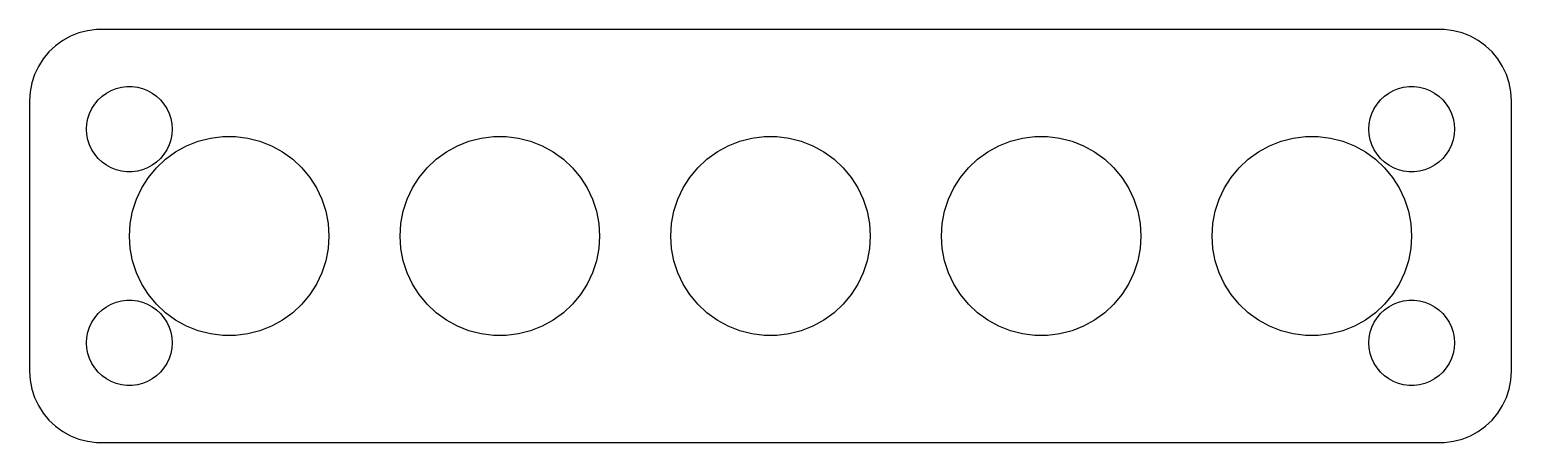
# Model space of a CAD drawing. Header units: metres. Extents: x -52 to 52, y -14 to 14.
import ezdxf

# ---------------------------------------------------------------- set-up
doc = ezdxf.new("R2010")
doc.units = ezdxf.units.M

msp = doc.modelspace()

# ---------------------------------------------------------------- linework, layer by layer
for p, q in [((-49.6791, 13.7216), (-50.1871, 13.3526)), ((-49.1289, 14.0241), (-49.6791, 13.7216)), ((-48.5451, 14.2553), (-49.1289, 14.0241)), ((-47.9369, 14.4114), (-48.5451, 14.2553)), ((-47.3139, 14.4901), (-47.9369, 14.4114)), ((47.3139, 14.4901), (-47.3139, 14.4901)), ((47.9369, 14.4114), (47.3139, 14.4901)), ((48.5451, 14.2553), (47.9369, 14.4114)), ((49.1289, 14.0241), (48.5451, 14.2553)), ((49.6791, 13.7216), (49.1289, 14.0241)), ((50.1871, 13.3526), (49.6791, 13.7216)), ((-50.6448, 12.9227), (-51.0451, 12.4389)), ((-50.1871, 13.3526), (-50.6448, 12.9227)), ((50.6448, 12.9227), (50.1871, 13.3526)), ((51.0451, 12.4389), (50.6448, 12.9227)), ((-51.3815, 11.9088), (-51.6489, 11.3406)), ((-51.0451, 12.4389), (-51.3815, 11.9088)), ((51.3815, 11.9088), (51.0451, 12.4389)), ((51.6489, 11.3406), (51.3815, 11.9088)), ((-51.8429, 10.7434), (-51.9606, 10.1267)), ((-51.6489, 11.3406), (-51.8429, 10.7434)), ((-45.927, 10.3532), (-45.5621, 10.4469)), ((-45.5621, 10.4469), (-45.1884, 10.4941)), ((-45.1884, 10.4941), (-44.8116, 10.4941)), ((-44.8116, 10.4941), (-44.4379, 10.4469)), ((-44.4379, 10.4469), (-44.0729, 10.3532)), ((44.0729, 10.3532), (44.4379, 10.4469)), ((44.4379, 10.4469), (44.8116, 10.4941)), ((44.8116, 10.4941), (45.1884, 10.4941)), ((45.1884, 10.4941), (45.5621, 10.4469)), ((45.5621, 10.4469), (45.927, 10.3532)), ((51.8429, 10.7434), (51.6489, 11.3406)), ((51.9606, 10.1267), (51.8429, 10.7434)), ((-51.9606, 10.1267), (-52, 9.5)), ((-52, 9.5), (-52, -9.5)), ((-47.427, 9.26335), (-47.1869, 9.55363)), ((-47.1869, 9.55363), (-46.9123, 9.81154)), ((-46.9123, 9.81154), (-46.6075, 10.033)), ((-46.6075, 10.033), (-46.2773, 10.2145)), ((-46.2773, 10.2145), (-45.927, 10.3532)), ((-44.0729, 10.3532), (-43.7227, 10.2145)), ((-43.7227, 10.2145), (-43.3925, 10.033)), ((-43.3925, 10.033), (-43.0877, 9.81154)), ((-43.0877, 9.81154), (-42.8131, 9.55363)), ((-42.8131, 9.55363), (-42.5729, 9.26335)), ((42.5729, 9.26335), (42.8131, 9.55363)), ((42.8131, 9.55363), (43.0877, 9.81154)), ((43.0877, 9.81154), (43.3925, 10.033)), ((43.3925, 10.033), (43.7227, 10.2145)), ((43.7227, 10.2145), (44.0729, 10.3532)), ((45.927, 10.3532), (46.2773, 10.2145)), ((46.2773, 10.2145), (46.6075, 10.033)), ((46.6075, 10.033), (46.9123, 9.81154)), ((46.9123, 9.81154), (47.1869, 9.55363)), ((47.1869, 9.55363), (47.427, 9.26335)), ((52, 9.5), (51.9606, 10.1267)), ((52, -9.5), (52, 9.5)), ((-47.9057, 8.24606), (-47.7893, 8.60437)), ((-47.7893, 8.60437), (-47.6289, 8.94525)), ((-47.6289, 8.94525), (-47.427, 9.26335)), ((-42.5729, 9.26335), (-42.3711, 8.94525)), ((-42.3711, 8.94525), (-42.2107, 8.60437)), ((-42.2107, 8.60437), (-42.0942, 8.24606)), ((42.0942, 8.24606), (42.2107, 8.60437)), ((42.2107, 8.60437), (42.3711, 8.94525)), ((42.3711, 8.94525), (42.5729, 9.26335)), ((47.427, 9.26335), (47.6289, 8.94525)), ((47.6289, 8.94525), (47.7893, 8.60437)), ((47.7893, 8.60437), (47.9057, 8.24606)), ((-48, 7.5), (-47.9763, 7.87599)), ((-47.9763, 7.12399), (-48, 7.5)), ((-47.9763, 7.87599), (-47.9057, 8.24606)), ((-42.0942, 8.24606), (-42.0237, 7.87599)), ((-42.0237, 7.87599), (-42, 7.5)), ((-42, 7.5), (-42.0237, 7.12399)), ((42, 7.5), (42.0237, 7.87599)), ((42.0237, 7.12399), (42, 7.5)), ((42.0237, 7.87599), (42.0942, 8.24606)), ((47.9057, 8.24606), (47.9763, 7.87599)), ((47.9763, 7.87599), (48, 7.5)), ((48, 7.5), (47.9763, 7.12399)), ((-47.9057, 6.75392), (-47.9763, 7.12399)), ((-47.7893, 6.39561), (-47.9057, 6.75392)), ((-47.6289, 6.05473), (-47.7893, 6.39561)), ((-42.2107, 6.39561), (-42.3711, 6.05473)), ((-42.0942, 6.75392), (-42.2107, 6.39561)), ((-42.0237, 7.12399), (-42.0942, 6.75392)), ((-41.7508, 5.91029), (-40.9805, 6.33379)), ((-40.9805, 6.33379), (-40.1631, 6.65739)), ((-40.1631, 6.65739), (-39.3117, 6.87601)), ((-39.3117, 6.87601), (-38.4395, 6.98618)), ((-38.4395, 6.98618), (-37.5605, 6.98618)), ((-37.5605, 6.98618), (-36.6883, 6.87601)), ((-36.6883, 6.87601), (-35.8369, 6.65739)), ((-35.8369, 6.65739), (-35.0195, 6.33379)), ((-35.0195, 6.33379), (-34.2492, 5.91029)), ((-22.7508, 5.91029), (-21.9805, 6.33379)), ((-21.9805, 6.33379), (-21.1631, 6.65739)), ((-21.1631, 6.65739), (-20.3117, 6.87601)), ((-20.3117, 6.87601), (-19.4395, 6.98618)), ((-19.4395, 6.98618), (-18.5605, 6.98618)), ((-18.5605, 6.98618), (-17.6883, 6.87601)), ((-17.6883, 6.87601), (-16.8369, 6.65739)), ((-16.8369, 6.65739), (-16.0195, 6.33379)), ((-16.0195, 6.33379), (-15.2492, 5.91029)), ((-3.75078, 5.91029), (-2.98045, 6.33379)), ((-2.98045, 6.33379), (-2.16312, 6.65739)), ((-2.16312, 6.65739), (-1.31166, 6.87601)), ((-1.31166, 6.87601), (-0.439529, 6.98618)), ((-0.439529, 6.98618), (0.439529, 6.98618)), ((0.439529, 6.98618), (1.31166, 6.87601)), ((1.31166, 6.87601), (2.16312, 6.65739)), ((2.16312, 6.65739), (2.98045, 6.33379)), ((2.98045, 6.33379), (3.75078, 5.91029)), ((15.2492, 5.91029), (16.0195, 6.33379)), ((16.0195, 6.33379), (16.8369, 6.65739)), ((16.8369, 6.65739), (17.6883, 6.87601)), ((17.6883, 6.87601), (18.5605, 6.98618)), ((18.5605, 6.98618), (19.4395, 6.98618)), ((19.4395, 6.98618), (20.3117, 6.87601)), ((20.3117, 6.87601), (21.1631, 6.65739)), ((21.1631, 6.65739), (21.9805, 6.33379)), ((21.9805, 6.33379), (22.7508, 5.91029)), ((34.2492, 5.91029), (35.0195, 6.33379)), ((35.0195, 6.33379), (35.8369, 6.65739)), ((35.8369, 6.65739), (36.6883, 6.87601)), ((36.6883, 6.87601), (37.5605, 6.98618)), ((37.5605, 6.98618), (38.4395, 6.98618)), ((38.4395, 6.98618), (39.3117, 6.87601)), ((39.3117, 6.87601), (40.1631, 6.65739)), ((40.1631, 6.65739), (40.9805, 6.33379)), ((40.9805, 6.33379), (41.7508, 5.91029)), ((42.0942, 6.75392), (42.0237, 7.12399)), ((42.2107, 6.39561), (42.0942, 6.75392)), ((42.3711, 6.05473), (42.2107, 6.39561)), ((47.7893, 6.39561), (47.6289, 6.05473)), ((47.9057, 6.75392), (47.7893, 6.39561)), ((47.9763, 7.12399), (47.9057, 6.75392)), ((-47.427, 5.73663), (-47.6289, 6.05473)), ((-47.1869, 5.44635), (-47.427, 5.73663)), ((-46.9123, 5.18845), (-47.1869, 5.44635)), ((-43.1028, 4.79182), (-42.462, 5.39359)), ((-42.8131, 5.44635), (-43.0877, 5.18845)), ((-42.5729, 5.73663), (-42.8131, 5.44635)), ((-42.3711, 6.05473), (-42.5729, 5.73663)), ((-42.462, 5.39359), (-41.7508, 5.91029)), ((-34.2492, 5.91029), (-33.538, 5.39359)), ((-33.538, 5.39359), (-32.8972, 4.79182)), ((-24.1028, 4.79182), (-23.462, 5.39359)), ((-23.462, 5.39359), (-22.7508, 5.91029)), ((-15.2492, 5.91029), (-14.538, 5.39359)), ((-14.538, 5.39359), (-13.8972, 4.79182)), ((-5.10277, 4.79182), (-4.46196, 5.39359)), ((-4.46196, 5.39359), (-3.75078, 5.91029)), ((3.75078, 5.91029), (4.46196, 5.39359)), ((4.46196, 5.39359), (5.10277, 4.79182)), ((13.8972, 4.79182), (14.538, 5.39359)), ((14.538, 5.39359), (15.2492, 5.91029)), ((22.7508, 5.91029), (23.462, 5.39359)), ((23.462, 5.39359), (24.1028, 4.79182)), ((32.8972, 4.79182), (33.538, 5.39359)), ((33.538, 5.39359), (34.2492, 5.91029)), ((41.7508, 5.91029), (42.462, 5.39359)), ((42.5729, 5.73663), (42.3711, 6.05473)), ((42.462, 5.39359), (43.1028, 4.79182)), ((42.8131, 5.44635), (42.5729, 5.73663)), ((43.0877, 5.18845), (42.8131, 5.44635)), ((47.1869, 5.44635), (46.9123, 5.18845)), ((47.427, 5.73663), (47.1869, 5.44635)), ((47.6289, 6.05473), (47.427, 5.73663)), ((-46.6075, 4.96701), (-46.9123, 5.18845)), ((-46.2773, 4.78551), (-46.6075, 4.96701)), ((-45.927, 4.64682), (-46.2773, 4.78551)), ((-45.5621, 4.55313), (-45.927, 4.64682)), ((-45.1884, 4.50591), (-45.5621, 4.55313)), ((-44.8116, 4.50591), (-45.1884, 4.50591)), ((-44.4379, 4.55313), (-44.8116, 4.50591)), ((-44.0729, 4.64682), (-44.4379, 4.55313)), ((-43.7227, 4.78551), (-44.0729, 4.64682)), ((-43.3925, 4.96701), (-43.7227, 4.78551)), ((-43.6631, 4.11449), (-43.1028, 4.79182)), ((-43.0877, 5.18845), (-43.3925, 4.96701)), ((-32.8972, 4.79182), (-32.3369, 4.11449)), ((-24.6631, 4.11449), (-24.1028, 4.79182)), ((-13.8972, 4.79182), (-13.3369, 4.11449)), ((-5.66312, 4.11449), (-5.10277, 4.79182)), ((5.10277, 4.79182), (5.66312, 4.11449)), ((13.3369, 4.11449), (13.8972, 4.79182)), ((24.1028, 4.79182), (24.6631, 4.11449)), ((32.3369, 4.11449), (32.8972, 4.79182)), ((43.3925, 4.96701), (43.0877, 5.18845)), ((43.1028, 4.79182), (43.6631, 4.11449)), ((43.7227, 4.78551), (43.3925, 4.96701)), ((44.0729, 4.64682), (43.7227, 4.78551)), ((44.4379, 4.55313), (44.0729, 4.64682)), ((44.8116, 4.50591), (44.4379, 4.55313)), ((45.1884, 4.50591), (44.8116, 4.50591)), ((45.5621, 4.55313), (45.1884, 4.50591)), ((45.927, 4.64682), (45.5621, 4.55313)), ((46.2773, 4.78551), (45.927, 4.64682)), ((46.6075, 4.96701), (46.2773, 4.78551)), ((46.9123, 5.18845), (46.6075, 4.96701)), ((-44.5084, 2.57686), (-44.1341, 3.37227)), ((-44.1341, 3.37227), (-43.6631, 4.11449)), ((-32.3369, 4.11449), (-31.8658, 3.37227)), ((-31.8658, 3.37227), (-31.4916, 2.57686)), ((-25.5084, 2.57686), (-25.1341, 3.37227)), ((-25.1341, 3.37227), (-24.6631, 4.11449)), ((-13.3369, 4.11449), (-12.8658, 3.37227)), ((-12.8658, 3.37227), (-12.4916, 2.57686)), ((-6.50842, 2.57686), (-6.13414, 3.37227)), ((-6.13414, 3.37227), (-5.66312, 4.11449)), ((5.66312, 4.11449), (6.13414, 3.37227)), ((6.13414, 3.37227), (6.50842, 2.57686)), ((12.4916, 2.57686), (12.8658, 3.37227)), ((12.8658, 3.37227), (13.3369, 4.11449)), ((24.6631, 4.11449), (25.1341, 3.37227)), ((25.1341, 3.37227), (25.5084, 2.57686)), ((31.4916, 2.57686), (31.8658, 3.37227)), ((31.8658, 3.37227), (32.3369, 4.11449)), ((43.6631, 4.11449), (44.1341, 3.37227)), ((44.1341, 3.37227), (44.5084, 2.57686)), ((-44.7801, 1.74081), (-44.5084, 2.57686)), ((-31.4916, 2.57686), (-31.2199, 1.74081)), ((-25.7801, 1.74081), (-25.5084, 2.57686)), ((-12.4916, 2.57686), (-12.2199, 1.74081)), ((-6.78008, 1.74081), (-6.50842, 2.57686)), ((6.50842, 2.57686), (6.78008, 1.74081)), ((12.2199, 1.74081), (12.4916, 2.57686)), ((25.5084, 2.57686), (25.7801, 1.74081)), ((31.2199, 1.74081), (31.4916, 2.57686)), ((44.5084, 2.57686), (44.7801, 1.74081)), ((-44.9448, 0.877319), (-44.7801, 1.74081)), ((-31.2199, 1.74081), (-31.0552, 0.877319)), ((-25.9448, 0.877319), (-25.7801, 1.74081)), ((-12.2199, 1.74081), (-12.0552, 0.877319)), ((-6.94479, 0.877319), (-6.78008, 1.74081)), ((6.78008, 1.74081), (6.94479, 0.877319)), ((12.0552, 0.877319), (12.2199, 1.74081)), ((25.7801, 1.74081), (25.9448, 0.877319)), ((31.0552, 0.877319), (31.2199, 1.74081)), ((44.7801, 1.74081), (44.9448, 0.877319)), ((-45, 0), (-44.9448, 0.877319)), ((-44.9448, -0.877319), (-45, 0)), ((-31.0552, 0.877319), (-31, 0)), ((-31, 0), (-31.0552, -0.877319)), ((-26, 0), (-25.9448, 0.877319)), ((-25.9448, -0.877319), (-26, 0)), ((-12.0552, 0.877319), (-12, 0)), ((-12, 0), (-12.0552, -0.877319)), ((-7, 0), (-6.94479, 0.877319)), ((-6.94479, -0.877319), (-7, 0)), ((6.94479, 0.877319), (7, 0)), ((7, 0), (6.94479, -0.877319)), ((12, 0), (12.0552, 0.877319)), ((12.0552, -0.877319), (12, 0)), ((25.9448, 0.877319), (26, 0)), ((26, 0), (25.9448, -0.877319)), ((31, 0), (31.0552, 0.877319)), ((31.0552, -0.877319), (31, 0)), ((44.9448, 0.877319), (45, 0)), ((45, 0), (44.9448, -0.877319)), ((-44.7801, -1.74081), (-44.9448, -0.877319)), ((-31.0552, -0.877319), (-31.2199, -1.74081)), ((-25.7801, -1.74081), (-25.9448, -0.877319)), ((-12.0552, -0.877319), (-12.2199, -1.74081)), ((-6.78008, -1.74081), (-6.94479, -0.877319)), ((6.94479, -0.877319), (6.78008, -1.74081)), ((12.2199, -1.74081), (12.0552, -0.877319)), ((25.9448, -0.877319), (25.7801, -1.74081)), ((31.2199, -1.74081), (31.0552, -0.877319)), ((44.9448, -0.877319), (44.7801, -1.74081)), ((-44.5084, -2.57686), (-44.7801, -1.74081)), ((-31.2199, -1.74081), (-31.4916, -2.57686)), ((-25.5084, -2.57686), (-25.7801, -1.74081)), ((-12.2199, -1.74081), (-12.4916, -2.57686)), ((-6.50842, -2.57686), (-6.78008, -1.74081)), ((6.78008, -1.74081), (6.50842, -2.57686)), ((12.4916, -2.57686), (12.2199, -1.74081)), ((25.7801, -1.74081), (25.5084, -2.57686)), ((31.4916, -2.57686), (31.2199, -1.74081)), ((44.7801, -1.74081), (44.5084, -2.57686)), ((-44.1341, -3.37227), (-44.5084, -2.57686)), ((-31.4916, -2.57686), (-31.8658, -3.37227)), ((-25.1341, -3.37227), (-25.5084, -2.57686)), ((-12.4916, -2.57686), (-12.8658, -3.37227)), ((-6.13414, -3.37227), (-6.50842, -2.57686)), ((6.50842, -2.57686), (6.13414, -3.37227)), ((12.8658, -3.37227), (12.4916, -2.57686)), ((25.5084, -2.57686), (25.1341, -3.37227)), ((31.8658, -3.37227), (31.4916, -2.57686)), ((44.5084, -2.57686), (44.1341, -3.37227)), ((-43.6631, -4.11449), (-44.1341, -3.37227)), ((-43.1028, -4.79182), (-43.6631, -4.11449)), ((-32.3369, -4.11449), (-32.8972, -4.79182)), ((-31.8658, -3.37227), (-32.3369, -4.11449)), ((-24.6631, -4.11449), (-25.1341, -3.37227)), ((-24.1028, -4.79182), (-24.6631, -4.11449)), ((-13.3369, -4.11449), (-13.8972, -4.79182)), ((-12.8658, -3.37227), (-13.3369, -4.11449)), ((-5.66312, -4.11449), (-6.13414, -3.37227)), ((-5.10277, -4.79182), (-5.66312, -4.11449)), ((5.66312, -4.11449), (5.10277, -4.79182)), ((6.13414, -3.37227), (5.66312, -4.11449)), ((13.3369, -4.11449), (12.8658, -3.37227)), ((13.8972, -4.79182), (13.3369, -4.11449)), ((24.6631, -4.11449), (24.1028, -4.79182)), ((25.1341, -3.37227), (24.6631, -4.11449)), ((32.3369, -4.11449), (31.8658, -3.37227)), ((32.8972, -4.79182), (32.3369, -4.11449)), ((43.6631, -4.11449), (43.1028, -4.79182)), ((44.1341, -3.37227), (43.6631, -4.11449)), ((-47.1869, -5.44635), (-46.9123, -5.18845)), ((-46.9123, -5.18845), (-46.6075, -4.96701)), ((-46.6075, -4.96701), (-46.2773, -4.78551)), ((-46.2773, -4.78551), (-45.927, -4.64682)), ((-45.927, -4.64682), (-45.5621, -4.55313)), ((-45.5621, -4.55313), (-45.1884, -4.50591)), ((-45.1884, -4.50591), (-44.8116, -4.50591)), ((-44.8116, -4.50591), (-44.4379, -4.55313)), ((-44.4379, -4.55313), (-44.0729, -4.64682)), ((-44.0729, -4.64682), (-43.7227, -4.78551)), ((-43.7227, -4.78551), (-43.3925, -4.96701)), ((-43.3925, -4.96701), (-43.0877, -5.18845)), ((-42.462, -5.39359), (-43.1028, -4.79182)), ((-43.0877, -5.18845), (-42.8131, -5.44635)), ((-32.8972, -4.79182), (-33.538, -5.39359)), ((-23.462, -5.39359), (-24.1028, -4.79182)), ((-13.8972, -4.79182), (-14.538, -5.39359)), ((-4.46196, -5.39359), (-5.10277, -4.79182)), ((5.10277, -4.79182), (4.46196, -5.39359)), ((14.538, -5.39359), (13.8972, -4.79182)), ((24.1028, -4.79182), (23.462, -5.39359)), ((33.538, -5.39359), (32.8972, -4.79182)), ((43.1028, -4.79182), (42.462, -5.39359)), ((42.8131, -5.44635), (43.0877, -5.18845)), ((43.0877, -5.18845), (43.3925, -4.96701)), ((43.3925, -4.96701), (43.7227, -4.78551)), ((43.7227, -4.78551), (44.0729, -4.64682)), ((44.0729, -4.64682), (44.4379, -4.55313)), ((44.4379, -4.55313), (44.8116, -4.50591)), ((44.8116, -4.50591), (45.1884, -4.50591)), ((45.1884, -4.50591), (45.5621, -4.55313)), ((45.5621, -4.55313), (45.927, -4.64682)), ((45.927, -4.64682), (46.2773, -4.78551)), ((46.2773, -4.78551), (46.6075, -4.96701)), ((46.6075, -4.96701), (46.9123, -5.18845)), ((46.9123, -5.18845), (47.1869, -5.44635)), ((-47.7893, -6.39561), (-47.6289, -6.05473)), ((-47.6289, -6.05473), (-47.427, -5.73663)), ((-47.427, -5.73663), (-47.1869, -5.44635)), ((-42.8131, -5.44635), (-42.5729, -5.73663)), ((-42.5729, -5.73663), (-42.3711, -6.05473)), ((-41.7508, -5.91029), (-42.462, -5.39359)), ((-42.3711, -6.05473), (-42.2107, -6.39561)), ((-40.9805, -6.33379), (-41.7508, -5.91029)), ((-34.2492, -5.91029), (-35.0195, -6.33379)), ((-33.538, -5.39359), (-34.2492, -5.91029)), ((-22.7508, -5.91029), (-23.462, -5.39359)), ((-21.9805, -6.33379), (-22.7508, -5.91029)), ((-15.2492, -5.91029), (-16.0195, -6.33379)), ((-14.538, -5.39359), (-15.2492, -5.91029)), ((-3.75078, -5.91029), (-4.46196, -5.39359)), ((-2.98045, -6.33379), (-3.75078, -5.91029)), ((3.75078, -5.91029), (2.98045, -6.33379)), ((4.46196, -5.39359), (3.75078, -5.91029)), ((15.2492, -5.91029), (14.538, -5.39359)), ((16.0195, -6.33379), (15.2492, -5.91029)), ((22.7508, -5.91029), (21.9805, -6.33379)), ((23.462, -5.39359), (22.7508, -5.91029)), ((34.2492, -5.91029), (33.538, -5.39359)), ((35.0195, -6.33379), (34.2492, -5.91029)), ((41.7508, -5.91029), (40.9805, -6.33379)), ((42.462, -5.39359), (41.7508, -5.91029)), ((42.2107, -6.39561), (42.3711, -6.05473)), ((42.3711, -6.05473), (42.5729, -5.73663)), ((42.5729, -5.73663), (42.8131, -5.44635)), ((47.1869, -5.44635), (47.427, -5.73663)), ((47.427, -5.73663), (47.6289, -6.05473)), ((47.6289, -6.05473), (47.7893, -6.39561)), ((-48, -7.5), (-47.9763, -7.12399)), ((-47.9763, -7.12399), (-47.9057, -6.75392)), ((-47.9057, -6.75392), (-47.7893, -6.39561)), ((-42.2107, -6.39561), (-42.0942, -6.75392)), ((-42.0942, -6.75392), (-42.0237, -7.12399)), ((-42.0237, -7.12399), (-42, -7.5)), ((-40.1631, -6.65739), (-40.9805, -6.33379)), ((-39.3117, -6.87601), (-40.1631, -6.65739)), ((-38.4395, -6.98618), (-39.3117, -6.87601)), ((-37.5605, -6.98618), (-38.4395, -6.98618)), ((-36.6883, -6.87601), (-37.5605, -6.98618)), ((-35.8369, -6.65739), (-36.6883, -6.87601)), ((-35.0195, -6.33379), (-35.8369, -6.65739)), ((-21.1631, -6.65739), (-21.9805, -6.33379)), ((-20.3117, -6.87601), (-21.1631, -6.65739)), ((-19.4395, -6.98618), (-20.3117, -6.87601)), ((-18.5605, -6.98618), (-19.4395, -6.98618)), ((-17.6883, -6.87601), (-18.5605, -6.98618)), ((-16.8369, -6.65739), (-17.6883, -6.87601)), ((-16.0195, -6.33379), (-16.8369, -6.65739)), ((-2.16312, -6.65739), (-2.98045, -6.33379)), ((-1.31166, -6.87601), (-2.16312, -6.65739)), ((-0.439529, -6.98618), (-1.31166, -6.87601)), ((0.439529, -6.98618), (-0.439529, -6.98618)), ((1.31166, -6.87601), (0.439529, -6.98618)), ((2.16312, -6.65739), (1.31166, -6.87601)), ((2.98045, -6.33379), (2.16312, -6.65739)), ((16.8369, -6.65739), (16.0195, -6.33379)), ((17.6883, -6.87601), (16.8369, -6.65739)), ((18.5605, -6.98618), (17.6883, -6.87601)), ((19.4395, -6.98618), (18.5605, -6.98618)), ((20.3117, -6.87601), (19.4395, -6.98618)), ((21.1631, -6.65739), (20.3117, -6.87601)), ((21.9805, -6.33379), (21.1631, -6.65739)), ((35.8369, -6.65739), (35.0195, -6.33379)), ((36.6883, -6.87601), (35.8369, -6.65739)), ((37.5605, -6.98618), (36.6883, -6.87601)), ((38.4395, -6.98618), (37.5605, -6.98618)), ((39.3117, -6.87601), (38.4395, -6.98618)), ((40.1631, -6.65739), (39.3117, -6.87601)), ((40.9805, -6.33379), (40.1631, -6.65739)), ((42, -7.5), (42.0237, -7.12399)), ((42.0237, -7.12399), (42.0942, -6.75392)), ((42.0942, -6.75392), (42.2107, -6.39561)), ((47.7893, -6.39561), (47.9057, -6.75392)), ((47.9057, -6.75392), (47.9763, -7.12399)), ((47.9763, -7.12399), (48, -7.5)), ((-47.9763, -7.87599), (-48, -7.5)), ((-47.9057, -8.24606), (-47.9763, -7.87599)), ((-47.7893, -8.60437), (-47.9057, -8.24606)), ((-42.0942, -8.24606), (-42.2107, -8.60437)), ((-42.0237, -7.87599), (-42.0942, -8.24606)), ((-42, -7.5), (-42.0237, -7.87599)), ((42.0237, -7.87599), (42, -7.5)), ((42.0942, -8.24606), (42.0237, -7.87599)), ((42.2107, -8.60437), (42.0942, -8.24606)), ((47.9057, -8.24606), (47.7893, -8.60437)), ((47.9763, -7.87599), (47.9057, -8.24606)), ((48, -7.5), (47.9763, -7.87599)), ((-47.6289, -8.94525), (-47.7893, -8.60437)), ((-47.427, -9.26335), (-47.6289, -8.94525)), ((-47.1869, -9.55363), (-47.427, -9.26335)), ((-42.5729, -9.26335), (-42.8131, -9.55363)), ((-42.3711, -8.94525), (-42.5729, -9.26335)), ((-42.2107, -8.60437), (-42.3711, -8.94525)), ((42.3711, -8.94525), (42.2107, -8.60437)), ((42.5729, -9.26335), (42.3711, -8.94525)), ((42.8131, -9.55363), (42.5729, -9.26335)), ((47.427, -9.26335), (47.1869, -9.55363)), ((47.6289, -8.94525), (47.427, -9.26335)), ((47.7893, -8.60437), (47.6289, -8.94525)), ((-52, -9.5), (-51.9606, -10.1267)), ((-51.9606, -10.1267), (-51.8429, -10.7434)), ((-46.9123, -9.81154), (-47.1869, -9.55363)), ((-46.6075, -10.033), (-46.9123, -9.81154)), ((-46.2773, -10.2145), (-46.6075, -10.033)), ((-45.927, -10.3532), (-46.2773, -10.2145)), ((-45.5621, -10.4469), (-45.927, -10.3532)), ((-44.0729, -10.3532), (-44.4379, -10.4469)), ((-43.7227, -10.2145), (-44.0729, -10.3532)), ((-43.3925, -10.033), (-43.7227, -10.2145)), ((-43.0877, -9.81154), (-43.3925, -10.033)), ((-42.8131, -9.55363), (-43.0877, -9.81154)), ((43.0877, -9.81154), (42.8131, -9.55363)), ((43.3925, -10.033), (43.0877, -9.81154)), ((43.7227, -10.2145), (43.3925, -10.033)), ((44.0729, -10.3532), (43.7227, -10.2145)), ((44.4379, -10.4469), (44.0729, -10.3532)), ((45.927, -10.3532), (45.5621, -10.4469)), ((46.2773, -10.2145), (45.927, -10.3532)), ((46.6075, -10.033), (46.2773, -10.2145)), ((46.9123, -9.81154), (46.6075, -10.033)), ((47.1869, -9.55363), (46.9123, -9.81154)), ((51.8429, -10.7434), (51.9606, -10.1267)), ((51.9606, -10.1267), (52, -9.5)), ((-51.8429, -10.7434), (-51.6489, -11.3406)), ((-51.6489, -11.3406), (-51.3815, -11.9088)), ((-45.1884, -10.4941), (-45.5621, -10.4469)), ((-44.8116, -10.4941), (-45.1884, -10.4941)), ((-44.4379, -10.4469), (-44.8116, -10.4941)), ((44.8116, -10.4941), (44.4379, -10.4469)), ((45.1884, -10.4941), (44.8116, -10.4941)), ((45.5621, -10.4469), (45.1884, -10.4941)), ((51.3815, -11.9088), (51.6489, -11.3406)), ((51.6489, -11.3406), (51.8429, -10.7434)), ((-51.3815, -11.9088), (-51.0451, -12.4389)), ((-51.0451, -12.4389), (-50.6448, -12.9227)), ((50.6448, -12.9227), (51.0451, -12.4389)), ((51.0451, -12.4389), (51.3815, -11.9088)), ((-50.6448, -12.9227), (-50.1871, -13.3526)), ((-50.1871, -13.3526), (-49.6791, -13.7216)), ((49.6791, -13.7216), (50.1871, -13.3526)), ((50.1871, -13.3526), (50.6448, -12.9227)), ((-49.6791, -13.7216), (-49.1289, -14.0241)), ((-49.1289, -14.0241), (-48.5451, -14.2553)), ((-48.5451, -14.2553), (-47.9369, -14.4114)), ((-47.9369, -14.4114), (-47.3139, -14.4901)), ((-47.3139, -14.4901), (47.3139, -14.4901)), ((47.3139, -14.4901), (47.9369, -14.4114)), ((47.9369, -14.4114), (48.5451, -14.2553)), ((48.5451, -14.2553), (49.1289, -14.0241)), ((49.1289, -14.0241), (49.6791, -13.7216))]:
    msp.add_line(p, q)

doc.saveas('drawing.dxf')
